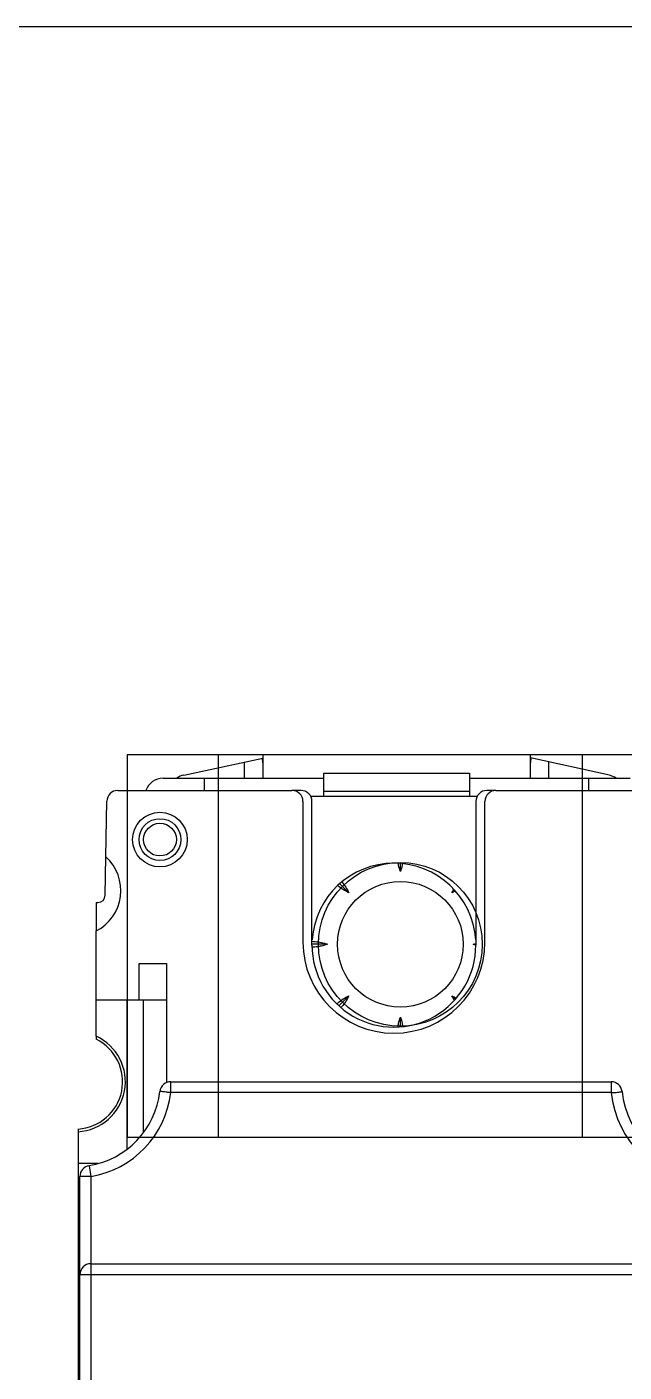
# Model space of a CAD drawing. Extents: x 0 to 607, y 0 to 244.
# Drawn here: x 136.7 to 169.5, y 170.1 to 244 of the extents above; entities that cross this region are included whole.
import ezdxf

# ---------------------------------------------------------------- set-up
doc = ezdxf.new("R2010")
doc.units = 0

# ---------------------------------------------------------------- blocks, each defined once
blk = doc.blocks.new('grfgd')
for p, q in [((61398.976, -3247.981), (61403.317, -3247.052)), ((61402.317, -3248.153), (61402.317, -3247.266)), ((61403.317, -3246.878), (61403.317, -3248.153)), ((61418.017, -3246.878), (61403.317, -3246.878)), ((61418.017, -3248.153), (61418.017, -3246.878)), ((61422.358, -3247.992), (61418.017, -3247.031)), ((61419.017, -3247.252), (61419.017, -3248.153)), ((61406.667, -3249.137), (61406.667, -3247.878)), ((61406.667, -3247.878), (61414.667, -3247.878)), ((61414.667, -3247.878), (61414.667, -3249.137)), ((61397.842, -3248.153), (61406.667, -3248.153)), ((61400.116, -3248.828), (61400.116, -3248.153)), ((61414.667, -3248.153), (61423.492, -3248.153)), ((61421.217, -3248.828), (61421.217, -3248.153)), ((61394.701, -3252.479), (61394.754, -3249.418)), ((61395.354, -3248.828), (61404.92, -3248.828)), ((61405.418, -3248.828), (61404.92, -3248.828)), ((61405.52, -3249.428), (61405.52, -3257.161)), ((61405.941, -3249.137), (61415.094, -3249.137)), ((61406.018, -3257.328), (61406.018, -3249.428)), ((61414.667, -3248.878), (61406.667, -3248.878)), ((61415.018, -3249.428), (61415.018, -3257.328)), ((61415.52, -3257.162), (61415.52, -3249.428)), ((61416.12, -3248.828), (61415.618, -3248.828)), ((61416.12, -3248.828), (61426.77, -3248.828)), ((61394.664, -3254.585), (61394.701, -3252.479)), ((61410.873, -3253.276), (61410.873, -3252.839)), ((61408.043, -3254.448), (61407.544, -3253.949)), ((61413.703, -3254.448), (61413.851, -3254.301)), ((61394.17, -3254.979), (61394.17, -3256.547)), ((61394.17, -3254.979), (61394.264, -3254.979)), ((61394.17, -3262.33), (61394.17, -3256.547)), ((61406.871, -3257.278), (61406.018, -3257.278)), ((61414.876, -3257.278), (61415.018, -3257.278)), ((61396.52, -3260.328), (61396.52, -3258.328)), ((61396.52, -3258.328), (61398.02, -3258.328)), ((61398.02, -3258.328), (61398.02, -3264.88)), ((61394.17, -3260.328), (61398.02, -3260.328)), ((61395.869, -3268.531), (61395.869, -3260.328)), ((61396.77, -3267.613), (61396.77, -3260.328)), ((61408.043, -3260.108), (61407.495, -3260.656)), ((61413.894, -3260.299), (61413.703, -3260.108)), ((61410.873, -3261.808), (61410.873, -3261.28)), ((61394.17, -3262.33), (61394.17, -3262.499)), ((61398.262, -3264.828), (61422.451, -3264.828)), ((61422.451, -3264.828), (61422.451, -3265.43)), ((61398.262, -3265.431), (61398.219, -3265.426)), ((61422.451, -3265.43), (61398.259, -3265.43)), ((61393.17, -3267.426), (61393.17, -3267.574)), ((61393.17, -3267.574), (61393.17, -3356.228)), ((61394.271, -3269.328), (61393.17, -3269.328)), ((61393.775, -3269.441), (61393.873, -3270.036)), ((61393.27, -3356.528), (61393.27, -3270.036)), ((61393.872, -3270.033), (61393.87, -3270.017)), ((61393.871, -3270.033), (61393.871, -3274.828)), ((61393.872, -3274.828), (61427.567, -3274.828)), ((61393.873, -3274.828), (61393.873, -3275.429)), ((61393.871, -3275.431), (61393.27, -3275.431)), ((61393.871, -3275.429), (61393.871, -3306.528)), ((61426.7, -3275.429), (61393.871, -3275.429))]:
    blk.add_line(p, q)
for centre, radius in [((61397.67, -3251.528), 1.5), ((61397.67, -3251.528), 1.15), ((61397.67, -3251.528), 0.9), ((61410.873, -3257.278), 3.45)]:
    blk.add_circle(centre, radius)
for centre, radius, start, end in [((61399.192, -3248.958), 1, 102.43176, 126.38253), ((61422.142, -3248.969), 1, 54.67389, 77.51092), ((61397.842, -3249.153), 1, 90.0002, 161.02857), ((61395.354, -3249.428), 0.6, 89.99996, 179.00002), ((61404.92, -3249.428), 0.6, 0.00007, 90.00005), ((61405.418, -3249.428), 0.6, 0.00144, 89.99546), ((61415.618, -3249.428), 0.6, 90.0054, 180.00013), ((61416.12, -3249.428), 0.6, 90.00141, 179.99815), ((61393.021, -3254.329), 2.498, 352.56356, 47.75318), ((61410.52, -3257.323), 4.5, 3.74006, 176.26125), ((61393.022, -3254.329), 2.498, 297.3642, 352.56356), ((61394.264, -3254.579), 0.4, 270, 359.24815), ((61410.52, -3257.161), 5, 180.00002, 359.99889), ((61410.518, -3257.328), 4.5, 179.99586, 359.99999), ((61393.02, -3264.828), 2.75, 273.12673, 65.28), ((61393.02, -3264.831), 2.6, 273.31378, 63.74241), ((61398.262, -3265.431), 0.603, 89.99556, 173.43714), ((61422.451, -3265.428), 0.6, 5.75905, 90.01378), ((61393.02, -3264.828), 4.674, 279.30265, 353.43807), ((61393.02, -3264.828), 5.274, 279.29112, 353.4522), ((61428.019, -3264.828), 5.6, 186.16418, 265.39049), ((61428.019, -3264.828), 5, 186.19095, 265.37386), ((61393.873, -3270.036), 0.603, 99.30352, 180.00111), ((61393.873, -3275.431), 0.603, 89.99997, 179.99992)]:
    blk.add_arc(centre, radius, start, end)
for points, knots in [([(61403.316, -3247.315), (61403.315, -3247.301), (61403.314, -3247.246), (61403.308, -3247.16), (61403.294, -3247.088), (61403.282, -3247.059)], [0, 0, 0, 0, 0.0438197, 0.1644144, 0.2594884, 0.2594884, 0.2594884, 0.2594884]), ([(61418.059, -3247.04), (61418.045, -3247.069), (61418.027, -3247.141), (61418.021, -3247.228), (61418.019, -3247.284), (61418.018, -3247.299)], [0, 0, 0, 0, 0.0961682, 0.2178848, 0.2637484, 0.2637484, 0.2637484, 0.2637484]), ([(61410.873, -3253.276), (61410.834, -3253.166), (61410.792, -3253.017), (61410.762, -3252.867), (61410.756, -3252.831)], [0, 0, 0, 0, 0.3517872, 0.4604313, 0.4604313, 0.4604313, 0.4604313]), ([(61410.988, -3252.85), (61410.982, -3252.88), (61410.953, -3253.024), (61410.913, -3253.166), (61410.873, -3253.276)], [0, 0, 0, 0, 0.0895967, 0.4410749, 0.4410749, 0.4410749, 0.4410749]), ([(61407.662, -3253.851), (61407.663, -3253.852), (61407.738, -3253.945), (61407.878, -3254.137), (61407.993, -3254.343), (61408.043, -3254.448)], [0, 0, 0, 0, 0.0044779, 0.3585726, 0.7100494, 0.7100494, 0.7100494, 0.7100494]), ([(61408.043, -3254.448), (61407.938, -3254.398), (61407.732, -3254.283), (61407.541, -3254.144), (61407.449, -3254.07)], [0, 0, 0, 0, 0.3517858, 0.7058983, 0.7058983, 0.7058983, 0.7058983]), ([(61406.301, -3257.416), (61406.262, -3257.422), (61406.169, -3257.433), (61406.077, -3257.441), (61406.023, -3257.444)], [0, 0, 0, 0, 0.1183966, 0.2787857, 0.2787857, 0.2787857, 0.2787857]), ([(61406.027, -3257.113), (61406.079, -3257.116), (61406.249, -3257.13), (61406.534, -3257.175), (61406.761, -3257.239), (61406.871, -3257.278)], [0, 0, 0, 0, 0.1570327, 0.5111709, 0.8626351, 0.8626351, 0.8626351, 0.8626351]), ([(61406.871, -3257.278), (61406.761, -3257.318), (61406.571, -3257.371), (61406.379, -3257.405), (61406.301, -3257.416)], [0, 0, 0, 0, 0.3517663, 0.5876535, 0.5876535, 0.5876535, 0.5876535]), ([(61407.449, -3260.487), (61407.541, -3260.412), (61407.732, -3260.274), (61407.938, -3260.159), (61408.043, -3260.108)], [0, 0, 0, 0, 0.3540916, 0.705559, 0.705559, 0.705559, 0.705559]), ([(61408.043, -3260.108), (61407.993, -3260.214), (61407.878, -3260.42), (61407.725, -3260.631), (61407.634, -3260.741), (61407.618, -3260.76)], [0, 0, 0, 0, 0.3517865, 0.7058999, 0.7798339, 0.7798339, 0.7798339, 0.7798339]), ([(61410.74, -3261.818), (61410.75, -3261.751), (61410.784, -3261.569), (61410.834, -3261.391), (61410.873, -3261.28)], [0, 0, 0, 0, 0.2027972, 0.5542745, 0.5542745, 0.5542745, 0.5542745]), ([(61410.873, -3261.28), (61410.913, -3261.391), (61410.961, -3261.563), (61410.994, -3261.738), (61411.004, -3261.798)], [0, 0, 0, 0, 0.3517875, 0.5344293, 0.5344293, 0.5344293, 0.5344293]), ([(61398.262, -3265.43), (61398.262, -3265.368), (61398.262, -3265.251), (61398.262, -3265.089), (61398.262, -3264.96), (61398.262, -3264.877), (61398.262, -3264.838), (61398.262, -3264.828)], [0, 0, 0, 0, 0.184337, 0.3522173, 0.4858676, 0.571722, 0.6013117, 0.6013117, 0.6013117, 0.6013117]), ([(61398.219, -3265.426), (61398.147, -3265.418), (61398.015, -3265.403), (61397.844, -3265.383), (61397.73, -3265.37), (61397.677, -3265.364), (61397.663, -3265.362)], [0, 0, 0, 0, 0.2169083, 0.3978997, 0.5177022, 0.559585, 0.559585, 0.559585, 0.559585]), ([(61422.451, -3265.43), (61422.513, -3265.427), (61422.631, -3265.42), (61422.788, -3265.406), (61422.927, -3265.397), (61422.988, -3265.375), (61423.049, -3265.378), (61423.048, -3265.368)], [0, 0, 0, 0, 0.1853111, 0.3525556, 0.48537, 0.5709244, 0.6011409, 0.6011409, 0.6011409, 0.6011409]), ([(61393.871, -3270.036), (61393.81, -3270.036), (61393.692, -3270.036), (61393.53, -3270.036), (61393.401, -3270.036), (61393.318, -3270.036), (61393.28, -3270.036), (61393.27, -3270.036)], [0, 0, 0, 0, 0.1844255, 0.3523238, 0.4859845, 0.5718421, 0.6014329, 0.6014329, 0.6014329, 0.6014329])]:
    blk.add_open_spline(points, degree=3, knots=knots)
for points in [[(61407.449, -3254.07), (61407.443, -3254.065), (61407.437, -3254.06), (61407.431, -3254.055)], [(61413.703, -3254.448), (61413.735, -3254.382), (61413.769, -3254.317), (61413.806, -3254.253)], [(61413.895, -3254.348), (61413.832, -3254.384), (61413.768, -3254.417), (61413.703, -3254.448)], [(61414.876, -3257.278), (61414.923, -3257.262), (61414.97, -3257.246), (61415.018, -3257.232)], [(61415.018, -3257.324), (61414.97, -3257.31), (61414.923, -3257.295), (61414.876, -3257.278)], [(61407.38, -3260.544), (61407.403, -3260.525), (61407.426, -3260.506), (61407.449, -3260.487)], [(61413.839, -3260.358), (61413.789, -3260.277), (61413.744, -3260.194), (61413.703, -3260.108)], [(61413.703, -3260.108), (61413.787, -3260.148), (61413.868, -3260.192), (61413.947, -3260.24)]]:
    blk.add_open_spline(points, degree=3)
blk = doc.blocks.new('fdgdfhđjgf')
blk.add_blockref('grfgd', (-18.578, 615.29))
blk = doc.blocks.new('dfhfeher')
at = {"color": 7}
blk.add_lwpolyline([(71226.481, 6297.965), (71776.481, 6297.965), (71776.481, 6517.965), (71226.481, 6517.965)], close=True, dxfattribs=at)
at = {"color": 24}
blk.add_lwpolyline([(71356.481, 6456.965), (71386.481, 6456.965), (71386.481, 6477.965), (71356.481, 6477.965)], close=True, dxfattribs=at)
at = {"color": 133}
blk.add_lwpolyline([(71361.481, 6456.965), (71381.481, 6456.965), (71381.481, 6477.965), (71361.481, 6477.965)], close=True, dxfattribs=at)
at = {"color": 1}
blk.add_circle((71371.481, 6467.565), 4.5, dxfattribs=at)
blk.add_blockref('fdgdfhđjgf', (9979.186, 9109.554))

msp = doc.modelspace()

# ---------------------------------------------------------------- block references
msp.add_blockref('dfhfeher', (-71214.232, -6273.994))

doc.saveas('drawing.dxf')
